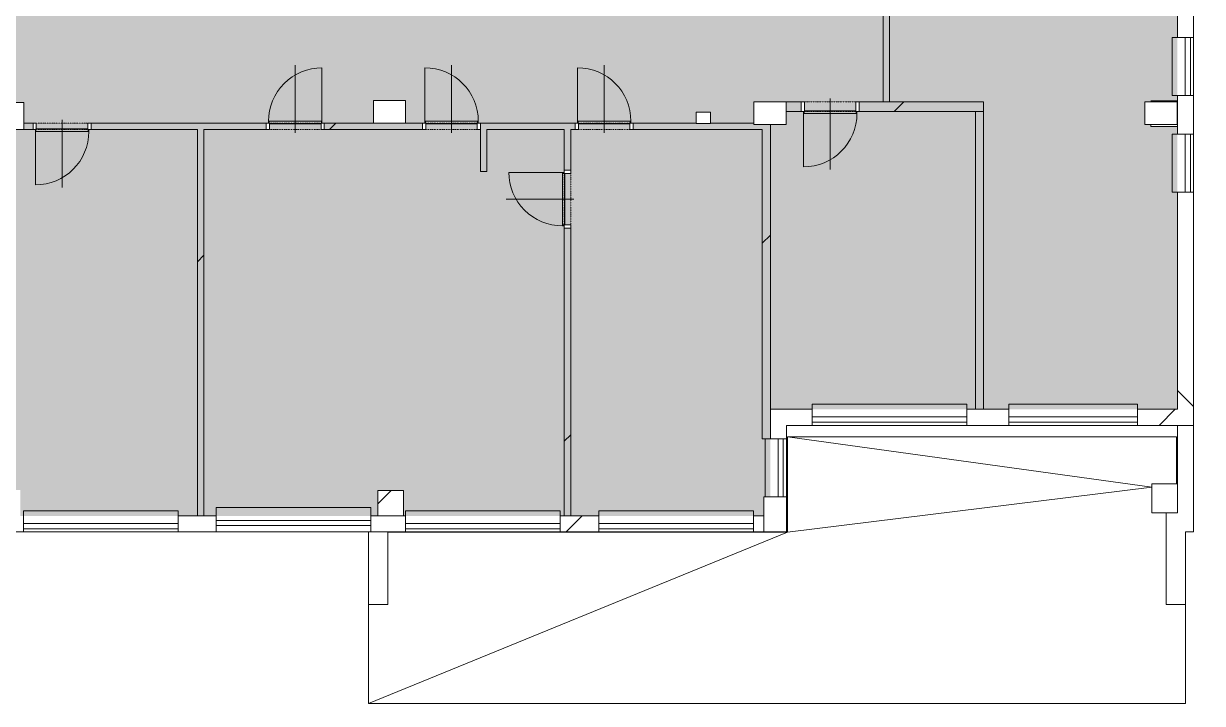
# Model space of a CAD drawing. Header units: millimetres. Extents: x -2854 to 232784, y -45352 to 20466.
# Drawn here: x 106516 to 124818, y -31726 to -21166 of the extents above; entities that cross this region are included whole.
import ezdxf

# ---------------------------------------------------------------- set-up
doc = ezdxf.new("R2010")
doc.units = ezdxf.units.MM
doc.linetypes.add('Čerchovaná se dvěma tečkami', pattern=[2.59, 1, -0.53, 0, -0.53, 0, -0.53])
for name, color, linetype, lineweight in [('A-DETL-GENF', 92, 'Continuous', 13), ('A-DETL-THIN', 151, 'Continuous', 13), ('A-DOOR', 31, 'Continuous', 13), ('A-DOOR-FRAM', 31, 'Continuous', 25), ('A-FLOR', 192, 'Continuous', 13), ('A-GENM', 13, 'Continuous', 13), ('A-GLAZ', 151, 'Continuous', 13), ('A-WALL', 113, 'Continuous', 13), ('S-COLS', 52, 'Continuous', 13)]:
    doc.layers.add(name, color=color, linetype=linetype, lineweight=lineweight)
doc.layers.add('A-WALL-PATT', color=111, linetype='Continuous')
pattern_1 = [(45, (83167, 0), (-4242.64, 4242.64), [])]
pattern_2 = [(45, (83167, 0), (-7184.2, 7184.2), []), (45, (86041, -3e-12), (-7184.2, 7184.2), []), (45, (91788, -7e-12), (-4310.5, 10058), [4064, -2032, 67.06, -1964.94])]

# ---------------------------------------------------------------- blocks, each defined once
blk = doc.blocks.new('DVERE_1k_oblozka - DD03_01_800x1970_koupelna-1549492-Mapka _ závislý 12')
at = {"layer": 'A-DOOR', "lineweight": 9}
for p, q in [((-450, 53), (-400, 53)), ((-450, -47), (-450, 53)), ((-400, 53), (-400, -47)), ((0, 103), (0, -947)), ((400, 53), (450, 53)), ((400, -47), (400, 53)), ((450, 53), (450, -47)), ((-400, -47), (-450, -47)), ((-415, -47), (-415, -907)), ((-415, -62), (-400, -62)), ((-415, -77), (-415, -62)), ((415, -77), (-415, -77)), ((-400, -37), (400, -37)), ((305, -77), (-305, -77)), ((450, -47), (400, -47)), ((400, -62), (415, -62)), ((415, -77), (415, -47)), ((415, -62), (415, -77))]:
    blk.add_line(p, q, dxfattribs=at)
at = {"layer": 'A-DOOR', "linetype": 'Čerchovaná se dvěma tečkami', "lineweight": 9}
for p, q in [((-400, 53), (400, 53)), ((-400, -47), (400, -47))]:
    blk.add_line(p, q, dxfattribs=at)
at = {"layer": 'A-DOOR', "lineweight": 9}
blk.add_arc((-415, -77), 830, 270, 0, dxfattribs=at)
at = {"layer": 'A-DOOR-FRAM', "lineweight": 9}
for p, q in [((-450, 53), (-400, 53)), ((-400, 53), (-400, -47)), ((400, -47), (400, 53)), ((450, 53), (400, 53)), ((-400, -47), (-450, -47)), ((400, -47), (450, -47))]:
    blk.add_line(p, q, dxfattribs=at)
blk = doc.blocks.new('DVERE_1k_oblozka - DD03_01_800x1970_koupelna-V101-Mapka _ závislý 12')
at = {"layer": 'A-DOOR', "lineweight": 9}
for p, q in [((-450, 53), (-400, 53)), ((-450, -47), (-450, 53)), ((-400, 53), (-400, -47)), ((0, 103), (0, -947)), ((400, 53), (450, 53)), ((400, -47), (400, 53)), ((450, 53), (450, -47)), ((-400, -47), (-450, -47)), ((-415, -47), (-415, -907)), ((-415, -62), (-400, -62)), ((-415, -77), (-415, -62)), ((415, -77), (-415, -77)), ((-400, -37), (400, -37)), ((-400, -62), (-400, -51)), ((305, -77), (-305, -77)), ((450, -47), (400, -47)), ((400, -51), (400, -62)), ((400, -62), (415, -62)), ((415, -77), (415, -47)), ((415, -62), (415, -77))]:
    blk.add_line(p, q, dxfattribs=at)
at = {"layer": 'A-DOOR', "linetype": 'Čerchovaná se dvěma tečkami', "lineweight": 9}
for p, q in [((-400, 53), (400, 53)), ((-400, -47), (400, -47))]:
    blk.add_line(p, q, dxfattribs=at)
at = {"layer": 'A-DOOR', "lineweight": 9}
blk.add_arc((-415, -77), 830, 270, 0, dxfattribs=at)
at = {"layer": 'A-DOOR-FRAM', "lineweight": 9}
for p, q in [((-450, 53), (-400, 53)), ((-400, 53), (-400, -47)), ((400, -47), (400, 53)), ((450, 53), (400, 53)), ((-400, -47), (-450, -47)), ((400, -47), (450, -47))]:
    blk.add_line(p, q, dxfattribs=at)
blk = doc.blocks.new('DVERE_1k_oblozka - DD03_01_800x1970_koupelna-1549494-Mapka _ závislý 12')
at = {"layer": 'A-DOOR', "lineweight": 9}
for p, q in [((-450, 78), (-400, 78)), ((-450, -72), (-450, 78)), ((-400, 78), (-400, -72)), ((0, 128), (0, -972)), ((400, 78), (450, 78)), ((400, -72), (400, 78)), ((450, 78), (450, -72)), ((-400, -72), (-450, -72)), ((-415, -72), (-415, -932)), ((-415, -87), (-400, -87)), ((-415, -102), (-415, -87)), ((415, -102), (-415, -102)), ((-400, -62), (400, -62)), ((305, -102), (-305, -102)), ((450, -72), (400, -72)), ((400, -87), (415, -87)), ((415, -102), (415, -72)), ((415, -87), (415, -102))]:
    blk.add_line(p, q, dxfattribs=at)
at = {"layer": 'A-DOOR', "linetype": 'Čerchovaná se dvěma tečkami', "lineweight": 9}
for p, q in [((-400, 78), (400, 78)), ((-400, -72), (400, -72))]:
    blk.add_line(p, q, dxfattribs=at)
at = {"layer": 'A-DOOR', "lineweight": 9}
blk.add_arc((-415, -102), 830, 270, 0, dxfattribs=at)
at = {"layer": 'A-DOOR-FRAM', "lineweight": 9}
for p, q in [((-450, 78), (-400, 78)), ((-400, 78), (-400, -72)), ((400, -72), (400, 78)), ((450, 78), (400, 78)), ((-400, -72), (-450, -72)), ((400, -72), (450, -72))]:
    blk.add_line(p, q, dxfattribs=at)
blk = doc.blocks.new('OKNO_2k_nadsvetlik - OKNO_2k_nadsvetlik 2400 x 1750-1972477-Mapka _ závislý 12')
at = {"layer": 'A-GLAZ', "color": 61, "lineweight": 9}
for p, q in [((-1200, 126), (1200, 126)), ((-1200, 25), (-1200, 126)), ((1200, 25), (-1200, 25)), ((-1200, 25), (1200, 25)), ((-1200, -55), (-1200, 25)), ((1200, 126), (1200, 25)), ((1200, 25), (1200, -55)), ((1200, -55), (-1200, -55))]:
    blk.add_line(p, q, dxfattribs=at)
blk = doc.blocks.new('parapet s nosem_vnitní - parapet s nosem_vnitní-V124-Mapka _ závislý 12')
at = {"layer": 'A-GENM', "color": 61, "lineweight": 9}
for p, q in [((-1200, -190), (-1200, 0)), ((1200, 0), (1200, -190)), ((-1200, -190), (-1200, -200)), ((-1200, -200), (1200, -200)), ((-1200, -200), (1200, -200)), ((1200, -200), (1200, -190))]:
    blk.add_line(p, q, dxfattribs=at)
blk = doc.blocks.new('OKNO_2k_nadsvetlik - OKNO_2k_nadsvetlik 2400 x 1750-1972492-Mapka _ závislý 12')
at = {"layer": 'A-GLAZ', "lineweight": 9}
for p, q in [((-1200, 126), (1200, 126)), ((-1200, 75), (-1200, 126)), ((1200, 75), (-1200, 75)), ((-1200, 75), (1200, 75)), ((-1200, -5), (-1200, 75)), ((1200, 126), (1200, 75)), ((1200, 75), (1200, -5)), ((1200, -5), (-1200, -5))]:
    blk.add_line(p, q, dxfattribs=at)
blk = doc.blocks.new('parapet s nosem_vnitní - parapet s nosem_vnitní-1280305-Mapka _ závislý 12')
at = {"layer": 'A-GENM', "lineweight": 9}
for p, q in [((-1200, -190), (-1200, 0)), ((1200, 0), (1200, -190)), ((-1200, -190), (-1200, -200)), ((-1200, -200), (1200, -200)), ((-1200, -200), (1200, -200)), ((1200, -200), (1200, -190))]:
    blk.add_line(p, q, dxfattribs=at)
blk = doc.blocks.new('OKNO_2k_nadsvetlik - OKNO_2k_nadsvetlik 2400 x 1850-1972490-Mapka _ závislý 12')
at = {"layer": 'A-GLAZ', "lineweight": 9}
for p, q in [((-1200, 5), (1200, 5)), ((-1200, -75), (-1200, 5)), ((1200, 5), (1200, -75)), ((-1200, -75), (1200, -75)), ((-1200, -126), (-1200, -75)), ((1200, -75), (-1200, -75)), ((1200, -126), (-1200, -126)), ((1200, -75), (1200, -126))]:
    blk.add_line(p, q, dxfattribs=at)
blk = doc.blocks.new('parapet s nosem_vnitní - parapet s nosem_vnitní-V143-Mapka _ závislý 12')
at = {"layer": 'A-GENM', "lineweight": 9}
for p, q in [((1200, 200), (-1200, 200)), ((-1200, 200), (-1200, 190)), ((1200, 200), (-1200, 200)), ((-1200, 0), (-1200, 190)), ((1200, 190), (1200, 200)), ((1200, 190), (1200, 0))]:
    blk.add_line(p, q, dxfattribs=at)
blk = doc.blocks.new('OKNO_2k_nadsvetlik - OKNO_2k_nadsvetlik 2400 x 1850-V142-Mapka _ závislý 12')
at = {"layer": 'A-GLAZ', "lineweight": 9}
for p, q in [((-1200, 126), (1200, 126)), ((-1200, 75), (-1200, 126)), ((1200, 75), (-1200, 75)), ((-1200, 75), (1200, 75)), ((-1200, -5), (-1200, 75)), ((1200, 126), (1200, 75)), ((1200, 75), (1200, -5)), ((1200, -5), (-1200, -5))]:
    blk.add_line(p, q, dxfattribs=at)
blk = doc.blocks.new('OKNO_2k_nadsvetlik - OKNO_2k_nadsvetlik 2000 x 1850-1972473-Mapka _ závislý 12')
at = {"layer": 'A-GLAZ', "lineweight": 9}
for p, q in [((-1000, 126), (1000, 126)), ((-1000, 75), (-1000, 126)), ((1000, 75), (-1000, 75)), ((-1000, 75), (1000, 75)), ((-1000, -5), (-1000, 75)), ((1000, 126), (1000, 75)), ((1000, 75), (1000, -5)), ((1000, -5), (-1000, -5))]:
    blk.add_line(p, q, dxfattribs=at)
blk = doc.blocks.new('parapet s nosem_vnitní - parapet s nosem_vnitní-568559-Mapka _ závislý 12')
at = {"layer": 'A-GENM', "lineweight": 9}
for p, q in [((-1000, -190), (-1000, 0)), ((1000, 0), (1000, -190)), ((-1000, -190), (-1000, -200)), ((-1000, -200), (1000, -200)), ((-1000, -200), (1000, -200)), ((1000, -200), (1000, -190))]:
    blk.add_line(p, q, dxfattribs=at)
blk = doc.blocks.new('OKNO_1k_nadsvetlik - OKNO_1k_nadsvetlik_900 x 1850-V144-Mapka _ závislý 12')
at = {"layer": 'A-GLAZ', "lineweight": 9}
for p, q in [((-450, 126), (450, 126)), ((-450, 75), (-450, 126)), ((450, 75), (-450, 75)), ((-450, 75), (450, 75)), ((-450, -5), (-450, 75)), ((450, 126), (450, 75)), ((450, 75), (450, -5)), ((450, -5), (-450, -5))]:
    blk.add_line(p, q, dxfattribs=at)
blk = doc.blocks.new('parapet s nosem_vnitní - parapet s nosem_vnitní-V107-Mapka _ závislý 12')
at = {"layer": 'A-GENM', "lineweight": 9}
for p, q in [((-450, -190), (-450, 0)), ((450, 0), (450, -190)), ((-450, -190), (-450, -200)), ((-450, -200), (450, -200)), ((-450, -200), (450, -200)), ((450, -200), (450, -190))]:
    blk.add_line(p, q, dxfattribs=at)
blk = doc.blocks.new('DVERE_1k_oblozka - DD03_01_800x1970_koupelna-1549498-Mapka _ závislý 12')
at = {"layer": 'A-DOOR', "lineweight": 9}
for p, q in [((0, -103), (0, 947)), ((-415, 47), (-415, 907)), ((-400, 47), (-450, 47)), ((-450, 47), (-450, -53)), ((415, 77), (-415, 77)), ((-415, 77), (-415, 62)), ((-415, 62), (-400, 62)), ((-400, -53), (-400, 47)), ((-400, 37), (400, 37)), ((305, 77), (-305, 77)), ((400, 62), (415, 62)), ((450, 47), (400, 47)), ((400, 47), (400, -53)), ((415, 62), (415, 77)), ((415, 77), (415, 47)), ((450, -53), (450, 47)), ((-450, -53), (-400, -53)), ((400, -53), (450, -53))]:
    blk.add_line(p, q, dxfattribs=at)
at = {"layer": 'A-DOOR', "linetype": 'Čerchovaná se dvěma tečkami', "lineweight": 9}
for p, q in [((-400, 47), (400, 47)), ((-400, -53), (400, -53))]:
    blk.add_line(p, q, dxfattribs=at)
at = {"layer": 'A-DOOR', "lineweight": 9}
blk.add_arc((-415, 77), 830, 360, 90, dxfattribs=at)
at = {"layer": 'A-DOOR-FRAM', "lineweight": 9}
for p, q in [((-400, 47), (-450, 47)), ((-400, -53), (-400, 47)), ((400, 47), (400, -53)), ((400, 47), (450, 47)), ((-450, -53), (-400, -53)), ((450, -53), (400, -53))]:
    blk.add_line(p, q, dxfattribs=at)
blk = doc.blocks.new('Betonový pravoúhlý sloup - 170 x 230mm-2256506-Mapka _ závislý 12')
at = {"layer": 'S-COLS', "lineweight": 9}
h = blk.add_hatch(dxfattribs=at)
h.set_pattern_fill('FP_159', color=256, style=0, pattern_type=2)
h.set_pattern_definition([(135, (-22632, -33903), (-7184.2, -7184.2), []), (135, (-22632, -31030), (-7184.2, -7184.2), []), (135, (-22632, -25282), (-10058, -4310.5), [4064, -2032, 67.1, -1964.9])])
h.paths.add_polyline_path([(-88, -112), (87, -112), (87, 112), (-88, 112)])
for p, q in [((87, 112), (-88, 112)), ((-88, 112), (-88, -112)), ((87, -112), (87, 112)), ((-88, -112), (87, -112))]:
    blk.add_line(p, q, dxfattribs=at)
blk = doc.blocks.new('Betonový pravoúhlý sloup - 350 x 500mm-2256481-Mapka _ závislý 12')
at = {"layer": 'S-COLS', "lineweight": 9}
h = blk.add_hatch(dxfattribs=at)
h.set_pattern_fill('FP_160', color=256, style=0, pattern_type=2)
h.set_pattern_definition([(315, (22538, 29029), (7184.2, 7184.2), []), (315, (22538, 26155), (7184.2, 7184.2), []), (315, (22538, 20408), (10058, 4310.5), [4064, -2032, 67.1, -1964.9])])
h.paths.add_polyline_path([(-175, -250), (175, -250), (175, 250), (-175, 250)])
for p, q in [((175, 250), (-175, 250)), ((-175, 250), (-175, -250)), ((175, -250), (175, 250)), ((-175, -250), (175, -250))]:
    blk.add_line(p, q, dxfattribs=at)
blk = doc.blocks.new('OKNO_1k_nadsvetlik - OKNO_1k_nadsvetlik_900 x 1850-1969497-Mapka _ závislý 12')
at = {"layer": 'A-GLAZ', "color": 61, "lineweight": 9}
for p, q in [((-450, 126), (450, 126)), ((-450, 75), (-450, 126)), ((450, 75), (-450, 75)), ((-450, 75), (450, 75)), ((-450, -5), (-450, 75)), ((450, 126), (450, 75)), ((450, 75), (450, -5)), ((450, -5), (-450, -5))]:
    blk.add_line(p, q, dxfattribs=at)
blk = doc.blocks.new('parapet s nosem_vnitní - parapet s nosem_vnitní-1280301-Mapka _ závislý 12')
at = {"layer": 'A-GENM', "color": 61, "lineweight": 9}
for p, q in [((-450, -190), (-450, 0)), ((450, 0), (450, -190)), ((-450, -190), (-450, -200)), ((-450, -200), (450, -200)), ((-450, -200), (450, -200)), ((450, -200), (450, -190))]:
    blk.add_line(p, q, dxfattribs=at)
blk = doc.blocks.new('Betonový pravoúhlý sloup - 350 x 500mm-V212-Mapka _ závislý 12')
at = {"layer": 'S-COLS', "lineweight": 9}
h = blk.add_hatch(dxfattribs=at)
h.set_pattern_fill('FP_179', color=256, style=0, pattern_type=2)
h.set_pattern_definition([(315, (22557, 41009), (7184.2, 7184.2), []), (315, (22557, 38135), (7184.2, 7184.2), []), (315, (22557, 32388), (10058, 4310.5), [4064, -2032, 67.06, -1964.94])])
h.paths.add_polyline_path([(-175, -250), (175, -250), (175, 250), (-175, 250)])
for p, q in [((175, 250), (-175, 250)), ((-175, 250), (-175, -250)), ((175, -250), (175, 250)), ((-175, -250), (175, -250))]:
    blk.add_line(p, q, dxfattribs=at)
blk = doc.blocks.new('Betonový pravoúhlý sloup - 350 x 500mm-V213-Mapka _ závislý 12')
at = {"layer": 'S-COLS', "lineweight": 9}
h = blk.add_hatch(dxfattribs=at)
h.set_pattern_fill('FP_180', color=256, style=0, pattern_type=2)
h.set_pattern_definition([(315, (22557, 34938), (7184.2, 7184.2), []), (315, (22557, 32065), (7184.2, 7184.2), []), (315, (22557, 26317), (10058, 4310.5), [4064, -2032, 67.1, -1964.9])])
h.paths.add_polyline_path([(-175, -250), (175, -250), (175, 250), (-175, 250)])
for p, q in [((175, 250), (-175, 250)), ((-175, 250), (-175, -250)), ((175, -250), (175, 250)), ((-175, -250), (175, -250))]:
    blk.add_line(p, q, dxfattribs=at)
blk = doc.blocks.new('Betonový pravoúhlý sloup - 400 x 420mm-2270511-Mapka _ závislý 12')
at = {"layer": 'S-COLS', "lineweight": 9}
h = blk.add_hatch(dxfattribs=at)
h.set_pattern_fill('FP_182', color=256, style=0, pattern_type=2)
h.set_pattern_definition([(45, (-23152, 22603), (-7184.2, 7184.2), []), (45, (-20279, 22603), (-7184.2, 7184.2), []), (45, (-14531, 22603), (-4310.5, 10058), [4064, -2032, 67, -1965])])
h.paths.add_polyline_path([(-200, -210), (200, -210), (200, 210), (-200, 210)])
for p, q in [((200, 210), (-200, 210)), ((-200, 210), (-200, -210)), ((200, -210), (200, 210)), ((-200, -210), (200, -210))]:
    blk.add_line(p, q, dxfattribs=at)

msp = doc.modelspace()

# ---------------------------------------------------------------- hatches: boundary and pattern name
at = {"layer": 'A-DETL-GENF', "lineweight": 9}
h = msp.add_hatch(color=1, dxfattribs=at)
h.paths.add_polyline_path([(81881.8, -28962.3), (81881.8, -27933.8), (81711.8, -27933.8), (81711.8, -28962.3)])
h.paths.add_polyline_path([(94236.8, -28962.3), (94236.8, -27933.8), (87976.8, -27933.8), (87976.8, -27115.5), (88116.8, -27115.5), (88116.8, -26157.5), (81961.8, -26157.5), (81961.8, -27300), (82416.8, -27300), (82416.8, -27933.8), (82131.8, -27933.8), (82131.8, -28962.3), (90258.7, -28962.3)])
h.paths.add_polyline_path([(94536.8, -28962.3), (99926.6, -28962.3), (99926.6, -27933.8), (94536.8, -27933.8), (94536.8, -28328.2)])
h.paths.add_polyline_path([(128209.3, -17205.8), (128209.3, -17200.8), (127909.3, -17205.8)])
h.paths.add_polyline_path([(125201.3, -17205.8), (124391.7, -17205.8), (124391.7, -17625.8), (123991.7, -17625.8), (123991.7, -17205.8), (122246.7, -17205.8), (122246.7, -16585.8), (122646.7, -16585.8), (122646.7, -16955.8), (125279.3, -16955.8), (125279.3, -16555.8), (125679.3, -16555.8), (125667.6, -16973.9), (125521.3, -17200.8), (125201.3, -17200.8)])
h.paths.add_polyline_path([(125521.3, -17205.8), (125521.3, -17520.8), (125201.3, -17520.8), (125201.3, -17205.8), (125279.3, -17205.8)])
h.paths.add_polyline_path([(106464.7, -28812.5), (112016, -28812.5), (112016, -28417.5), (112416, -28417.5), (112416, -28812.5), (118010.5, -28812.5), (118010.5, -28514.7), (118110.5, -28514.7), (118110.5, -27156.7), (124430.8, -27156.7), (124430.8, -22765.8), (124015.8, -22765.8), (124015.8, -22732.3), (123926.2, -22732.3), (123926.2, -22382.3), (124430.8, -22365.8), (124430.8, -19232.3), (124680.8, -19244.8), (124680.8, -19829.6), (126770.8, -19829.6), (126770.8, -19579.6), (126820.8, -19579.6), (126820.8, -19829.6), (127620.8, -19829.6), (127620.8, -19579.6), (127670.8, -19579.6), (127670.8, -19829.6), (131904.3, -19829.6), (131904.3, -17205.8), (130956.8, -17205.8), (130956.8, -17500.8), (130656.8, -17500.8), (130656.8, -17205.8), (128209.3, -17205.8), (128209.3, -17500.8), (127909.3, -17500.8), (127909.3, -17205.8), (125524.5, -17200.8), (125679.3, -16955.8), (131254.3, -16955.8), (131254.3, -16583.6), (131654.3, -16583.6), (131654.3, -10920.5), (131254.3, -10920.5), (131254.3, -10523.2), (125667.3, -10563.9), (125667.3, -10951), (125250, -10951.7), (125247.3, -10563.9), (125096.5, -10561), (125095.3, -10384.9), (123995.3, -10392.4), (123995.3, -10572.4), (121926.5, -10577.1), (121925.4, -10406.4), (121875.3, -10392.4), (121874.9, -10372.1), (120225.1, -10372.1), (120225, -10417.9), (120175.4, -10418.2), (120176.7, -10598.2), (116654.3, -10622.1), (116654.3, -11022.1), (116254.3, -11022.1), (116254.3, -16631.1), (116674.3, -16631.1), (116674.3, -17172.1), (116254.3, -17172.1), (116254.3, -17584.7), (112446.2, -17584.7), (112446.2, -17934.7), (111946.2, -17934.7), (111946.2, -17584.7), (106777.5, -17584.7), (106777.5, -18004.7), (106377.5, -18004.7), (106377.5, -16843.3), (105977.5, -16829.6), (105977.5, -16443.3), (106377.5, -16443.3), (106377.5, -12505.8), (106691, -12490.1), (106727.5, -12480.8), (106727.5, -17334.7), (106792.5, -17334.7), (106792.5, -4240.9), (106727.5, -4240.9), (106727.5, -11625.8), (106627.5, -11605.8), (106377.5, -11605.8), (106377.5, -10845.8), (106042.5, -10845.8), (106042.5, -10445.8), (106377.5, -10445.8), (106377.5, -4686.1), (106042.5, -4686.1), (106042.5, -4286.1), (106377.5, -4286.1), (106377.5, -4240.9), (99970, -4240.9), (99970, -4286.1), (100295, -4286.1), (100295, -4686.1), (99970, -4686.1), (99970, -10445.8), (100295, -10445.8), (100295, -10845.8), (99970, -10845.8), (99970, -16143.3), (100394.7, -16143.3), (100394.7, -16843.3), (99994.7, -16843.3), (99994.7, -16443.3), (94399.3, -16443.3), (94399.3, -16843.3), (93999.3, -16843.3), (93999.3, -16443.3), (88424.3, -16443.3), (88424.3, -16143.3), (89260, -16140.2), (89260, -15478.3), (89600, -15478.3), (89600, -9908.2), (89190, -9908.2), (89190, -9358.2), (89600, -9358.2), (89600, -6966.2), (89170, -6966.2), (89170, -6451.2), (89600, -6451.2), (89600, -886.8), (89067.2, -886.8), (89067.2, -431.8), (83615, -431.8), (83615, -871.8), (83180, -890.9), (83180, -6443.2), (83600, -6443.2), (83600, -6963.2), (83180, -6963.2), (83180, -9340.2), (83615, -9340.2), (83615, -9908.2), (83180, -9908.2), (83180, -14351.8), (82825, -14357.8), (82825, -15446.9), (82849, -15451.8), (82850, -15451.8), (83635, -15451.8), (83635, -16130), (85928.1, -16130), (85928.1, -15402.4), (86383.1, -15402.4), (86383.1, -16140), (86473.1, -16143.3), (86473.1, -16430), (82376.8, -16430), (82376.8, -16830), (81961.8, -16830), (81961.8, -21265), (82376.8, -21265), (82376.8, -21665), (81961.8, -21665), (81981.4, -25857.5), (88416.8, -25857.5), (88416.8, -27683.8), (94016.8, -27683.8), (94016.8, -27206.6), (94416.8, -27206.6), (94416.8, -27683.8), (100013.7, -27683.8), (100013.7, -27206.6), (100413.7, -27206.6), (100413.7, -24339.4), (100663.7, -24339.4), (100663.7, -25069.4), (101203.7, -25069.4), (101203.7, -25319.4), (102103.7, -25319.4), (102103.7, -25069.4), (104293.7, -25069.4), (104293.7, -25319.4), (105178.7, -25319.4), (105193.7, -25069.4), (105769.7, -25069.4), (105769.7, -22482.5), (106119.7, -22482.5), (106119.7, -22392.5), (106519.7, -22392.5), (106519.7, -22812.5), (106119.7, -22812.5), (106119.7, -28412.5), (106464.7, -28412.5)])
h.paths.add_polyline_path([(115010.5, -24342.5), (114910.5, -24342.5), (114910.5, -24292.5), (115010.5, -24292.5)])
h.paths.add_polyline_path([(94316.8, -24274.3), (94316.8, -24224.3), (94416.8, -24224.3), (94416.8, -24274.3)])
h.paths.add_polyline_path([(115010.5, -23492.5), (114910.5, -23492.5), (114910.5, -23442.5), (115010.5, -23442.5)])
h.paths.add_polyline_path([(94316.8, -23424.3), (94316.8, -23374.3), (94416.8, -23374.3), (94416.8, -23424.3)])
h.paths.add_polyline_path([(106663.7, -22812.5), (106663.7, -22712.5), (106713.7, -22712.5), (106691, -22812.5)])
h.paths.add_polyline_path([(112710.5, -22812.5), (112710.5, -22712.5), (112760.5, -22712.5), (112760.5, -22812.5)])
h.paths.add_polyline_path([(107513.7, -22812.5), (107513.7, -22712.5), (107563.7, -22712.5), (107563.7, -22812.5)])
h.paths.add_polyline_path([(115980.5, -22812.5), (115930.5, -22812.5), (115930.5, -22712.5), (115980.5, -22712.5)])
h.paths.add_polyline_path([(115130.5, -22812.5), (115080.5, -22812.5), (115080.5, -22712.5), (115130.5, -22712.5)])
h.paths.add_polyline_path([(113610.5, -22812.5), (113560.5, -22812.5), (113560.5, -22712.5), (113610.5, -22712.5)])
h.paths.add_polyline_path([(111133.7, -22812.5), (111133.7, -22712.5), (111183.7, -22712.5), (111183.7, -22812.5)])
h.paths.add_polyline_path([(110333.7, -22812.5), (110283.7, -22812.5), (110283.7, -22712.5), (110333.7, -22712.5)])
h.paths.add_polyline_path([(100378.9, -22802.5), (100076.6, -22802.5), (100076.6, -22382.5), (100476.6, -22382.5), (100476.6, -22802.5), (100413.7, -22802.5)])
h.paths.add_polyline_path([(118355.5, -22732.3), (117855.5, -22732.3), (117855.5, -22382.3), (118355.5, -22382.3), (118355.5, -22532.3)])
h.paths.add_polyline_path([(116958, -22719.8), (116958, -22544.8), (117183, -22544.8), (117183, -22719.8)])
h.paths.add_polyline_path([(111946.2, -22712.5), (111946.2, -22362.5), (112446.2, -22362.5), (112446.2, -22712.5)])
h.paths.add_polyline_path([(119439.8, -22532.3), (119439.8, -22382.3), (119489.8, -22382.3), (119489.8, -22532.3)])
h.paths.add_polyline_path([(118639.8, -22532.3), (118589.8, -22532.3), (118589.8, -22382.3), (118639.8, -22382.3)])
h.paths.add_polyline_path([(85166.2, -22425), (85066.2, -22425), (85066.2, -22375), (85166.2, -22375)])
h.paths.add_polyline_path([(88316.8, -21665), (87976.8, -21665), (87976.8, -21265), (88416.8, -21265), (88416.8, -21665)])
h.paths.add_polyline_path([(90688, -21599.6), (90638, -21599.6), (90638, -21499.6), (90688, -21515.6), (90688, -21562)])
h.paths.add_polyline_path([(92868, -21599.6), (92868, -21499.6), (92918, -21515.6), (92918, -21599.6)])
h.paths.add_polyline_path([(89788, -21599.6), (89788, -21499.6), (89838, -21515.6), (89838, -21599.6)])
h.paths.add_polyline_path([(93718, -21599.6), (93718, -21499.6), (93768, -21515.6), (93768, -21599.6)])
h.paths.add_polyline_path([(85166.2, -21575), (85066.2, -21575), (85066.2, -21525), (85166.2, -21525)])
h.paths.add_polyline_path([(94316.8, -21562), (94035, -21562), (94035, -21212), (94535, -21212), (94530.7, -21562), (94416.8, -21562)])
h.paths.add_polyline_path([(86816.8, -21415), (86766.8, -21415), (86766.8, -21265), (86816.8, -21265)])
h.paths.add_polyline_path([(87616.8, -21415), (87616.8, -21265), (87666.8, -21265), (87666.8, -21415)])
h.paths.add_polyline_path([(106089.7, -21322.5), (106039.7, -21322.5), (106039.7, -21222.5), (106089.7, -21222.5)])
h.paths.add_polyline_path([(105439.7, -21322.5), (105389.7, -21322.5), (105389.7, -21222.5), (105439.7, -21222.5)])
h.paths.add_polyline_path([(86323.1, -20900), (86323.1, -20850), (86473.1, -20850), (86473.1, -20900)])
h.paths.add_polyline_path([(115171.8, -20879.4), (115121.8, -20879.2), (115122.4, -20729.2), (115172.4, -20729.2)])
h.paths.add_polyline_path([(114221.8, -20875.6), (114171.8, -20863.9), (114172.4, -20725.4), (114222.4, -20725.4), (114221.8, -20863.9)])
h.paths.add_polyline_path([(111280.9, -20863.9), (111230.9, -20863.7), (111231.5, -20713.7), (111281.5, -20713.9), (111280.9, -20863.7)])
h.paths.add_polyline_path([(110330.9, -20860.1), (110280.9, -20859.9), (110281.5, -20709.9), (110331.5, -20710.1), (110330.9, -20859.9)])
h.paths.add_polyline_path([(109113.4, -20705.3), (108813.4, -20704.1), (108813.4, -19936.3), (109113.4, -19936.3), (109113.4, -20036.3)])
h.paths.add_polyline_path([(107950.6, -20237.4), (107900.7, -20235.7), (107904.2, -20135.8), (107954.1, -20137.5), (107950.7, -20235.7)])
h.paths.add_polyline_path([(107101.2, -20207.8), (107051.2, -20206), (107054.7, -20106.1), (107104.7, -20107.8), (107101.2, -20206)])
h.paths.add_polyline_path([(86473.1, -20050), (86323.1, -20050), (86323.1, -20000), (86473.1, -20000)])
h.paths.add_polyline_path([(90937.2, -19675.3), (90936.6, -19525.3), (90986.6, -19525.3), (90987.2, -19675.1)])
h.paths.add_polyline_path([(91787.2, -19672.1), (91786.6, -19522.1), (91836.6, -19525.1), (91837.2, -19671.9)])
h.paths.add_polyline_path([(95153, -19659.3), (95153, -19509.3), (95202.4, -19509.2), (95202.4, -19659.2)])
h.paths.add_polyline_path([(96003, -19656.1), (96003, -19506.1), (96052.4, -19505.9), (96052.4, -19655.9)])
h.paths.add_polyline_path([(97002.5, -19543.3), (96702.5, -19543.3), (96702.5, -19143.3), (97002.5, -19143.3), (97002.5, -19503.5)])
h.paths.add_polyline_path([(103998.7, -19336.3), (103898.7, -19336.3), (103898.7, -19286.3), (103998.7, -19286.3)])
h.paths.add_polyline_path([(123270.8, -19232.3), (123220.8, -19232.3), (123220.8, -19132.3), (123270.8, -19132.3)])
h.paths.add_polyline_path([(124120.8, -19232.3), (124070.8, -19232.3), (124070.8, -19132.3), (124120.8, -19132.3)])
h.paths.add_polyline_path([(100224.4, -19013.3), (100174.4, -19013.3), (100174.4, -18913.3), (100224.4, -18913.3)])
h.paths.add_polyline_path([(98502.5, -19013.3), (98452.5, -19013.3), (98474.8, -18913.3), (98502.5, -18913.3)])
h.paths.add_polyline_path([(99252.5, -19013.3), (99202.5, -19013.3), (99202.5, -18913.3), (99252.5, -18913.3)])
h.paths.add_polyline_path([(101024.4, -19013.3), (101024.4, -18913.3), (101074.4, -18913.3), (101074.4, -19013.3)])
h.paths.add_polyline_path([(106243.4, -18846.3), (106193.4, -18846.3), (106193.4, -18746.3), (106243.4, -18746.3)])
h.paths.add_polyline_path([(105543.4, -18846.3), (105543.4, -18746.3), (105593.4, -18746.3), (105593.4, -18846.3)])
h.paths.add_polyline_path([(103898.7, -18686.3), (103898.7, -18636.3), (103998.7, -18636.3), (103998.7, -18686.3)])
h.paths.add_polyline_path([(104636.9, -18186.3), (104367.5, -18186.3), (104367.5, -16779.6), (104667.5, -16779.6), (104667.5, -18186.3)])
h.paths.add_polyline_path([(118220.9, -17972.1), (117972.4, -17972.1), (117972.4, -17272.1), (118382.4, -17272.1), (118382.4, -17972.1)])
h.paths.add_polyline_path([(117932.4, -17272.1), (117882.4, -17272.1), (117882.4, -17172.1), (117932.4, -17172.1)])
h.paths.add_polyline_path([(117082.4, -17272.1), (117032.4, -17272.1), (117032.4, -17172.1), (117082.4, -17172.1)])
h.paths.add_polyline_path([(130956.8, -17205.8), (130956.8, -17200.8), (130656.8, -17205.8)])
h.paths.add_polyline_path([(87989.3, -16843.3), (87989.3, -16143.3), (88339.3, -16143.3), (88324.3, -16843.3), (88204.6, -16843.3)])
h.paths.add_polyline_path([(99620, -16143.3), (99620, -16140), (98474.8, -16143.3)])
h.paths.add_polyline_path([(102796.6, -15761.9), (102696.6, -15761.9), (102696.6, -15711.9), (102796.6, -15711.9)])
h.paths.add_polyline_path([(105124.1, -15761.9), (105024.1, -15761.9), (105024.1, -15711.9), (105124.1, -15711.9)])
h.paths.add_polyline_path([(86483, -15384.9), (86383, -15384.9), (86383.1, -15334.9), (86483, -15334.9)])
h.paths.add_polyline_path([(102696.6, -15111.9), (102696.6, -15061.9), (102796.6, -15061.9), (102796.6, -15111.9)])
h.paths.add_polyline_path([(105024.1, -15111.9), (105024.1, -15061.9), (105124.1, -15061.9), (105124.1, -15111.9)])
h.paths.add_polyline_path([(102696.6, -14851.9), (102696.6, -14801.9), (102796.6, -14801.9), (102796.6, -14851.9)])
h.paths.add_polyline_path([(105124.1, -14750.1), (105024.1, -14750.1), (105024.1, -14700.1), (105124.1, -14703)])
h.paths.add_polyline_path([(86483, -14534.9), (86383, -14534.9), (86383, -14484.9), (86483, -14484.9)])
h.paths.add_polyline_path([(102796.6, -14201.9), (102696.6, -14201.9), (102696.6, -14151.9), (102796.6, -14151.9)])
h.paths.add_polyline_path([(105124.1, -14100.1), (105024.1, -14100.1), (105024.1, -14050.1), (105124.1, -14050.1)])
h.paths.add_polyline_path([(122246.7, -13752.1), (122096.7, -13752.1), (122096.7, -13702.1), (122246.7, -13702.1)])
h.paths.add_polyline_path([(122246.7, -12902.1), (122096.7, -12902.1), (122096.7, -12852.1), (122246.7, -12852.1)])
h.paths.add_polyline_path([(122366.8, -12689.7), (122366.8, -12589.7), (122416.3, -12589.4), (122416.3, -12689.4)])
h.paths.add_polyline_path([(123016.7, -12686.6), (123016.3, -12586.6), (123066.3, -12586.6), (123066.7, -12686.3)])
h.paths.add_polyline_path([(125581.1, -12047.2), (125580.6, -11997.2), (125680.6, -11997.2), (125667.3, -12046.4)])
h.paths.add_polyline_path([(104044.3, -11479.2), (103994.3, -11479.2), (103994.3, -11379.2), (104044.3, -11379.2)])
h.paths.add_polyline_path([(103194.3, -11479.2), (103144.3, -11479.2), (103144.3, -11379.2), (103194.3, -11379.2)])
h.paths.add_polyline_path([(125573.2, -11197.2), (125580.6, -11147.2), (125672.8, -11147.2), (125667.3, -11196.4), (125580.6, -11197.2)])
h.paths.add_polyline_path([(87780, -11177.1), (87780, -11127.1), (87879.8, -11126.7), (87877, -11176.7)])
h.paths.add_polyline_path([(122246.7, -10977.1), (122246.7, -10577.1), (122646.7, -10584.2), (122646.7, -10977.1)])
h.paths.add_polyline_path([(87777.2, -10327.1), (87777.2, -10277.1), (87877, -10276.7), (87877, -10326.7)])
h.paths.add_polyline_path([(87763, -6045), (87763, -5995), (87862.9, -5994.7), (87862.9, -6044.7)])
h.paths.add_polyline_path([(87760.2, -5195), (87760.2, -5145), (87860, -5144.7), (87860, -5194.7)])
h.paths.add_polyline_path([(88110, -3625), (88060, -3625), (88060, -3525), (88110, -3525)])
h.paths.add_polyline_path([(88960, -3625), (88910, -3625), (88910, -3525), (88960, -3525)])
at = {"layer": 'A-WALL-PATT', "lineweight": 9}
h = msp.add_hatch(dxfattribs=at)
h.set_pattern_fill('FP_116', color=256, angle=45, style=0, pattern_type=2)
h.set_pattern_definition([(315, (124431, -26874), (5747, 5747), []), (270, (127123, -36031.6), (5747.4, -5747.4), [1016, -10478.7]), (315, (127123, -37047.6), (5747.4, 5747.4), [1016, -7112]), (1e-13, (127841.4, -37766), (5747.4, 5747.4), [1016, -10478.7]), (45, (128857, -37766), (-5747.4, 5747.4), [1016, -7112]), (270, (129576, -36031.6), (5747.4, -5747.4), [1016, -10478.7]), (315, (128857, -35313), (5747.4, 5747.4), [1016, -7112]), (1e-13, (127841.4, -35313), (5747.4, 5747.4), [1016, -10478.7]), (45, (127123, -36031.6), (-5747.4, 5747.4), [1016, -7112]), (315, (130505, -38695), (5747.4, 5747.4), [2032, -6096])])
h.paths.add_polyline_path([(124555.8, -29062.5), (124680.8, -29062.5), (124680.8, -23782.3), (124430.8, -23782.3), (124430.8, -28767.7), (124555.8, -28767.7)])
h.paths.add_polyline_path([(124435.4, -22882.3), (124680.8, -22882.3), (124680.8, -22282.3), (124430.8, -22282.3), (124430.8, -22882.3)])
h.paths.add_polyline_path([(124630.8, -21382.3), (124680.8, -21382.3), (124680.8, -19232.3), (124430.8, -19244.8), (124430.8, -21382.3), (124550.8, -21382.3)])
h = msp.add_hatch(dxfattribs=at)
h.set_pattern_fill('FP_89', color=256, style=0, pattern_type=2)
h.set_pattern_definition(pattern_1)
h.paths.add_polyline_path([(121420.5, -22532.3), (121420.5, -22382.3), (119489.8, -22382.3), (119489.8, -22532.3), (121295.5, -22532.3)])
h.paths.add_polyline_path([(118355.5, -22532.3), (118589.8, -22532.3), (118589.8, -22382.3), (118355.5, -22382.3), (118355.5, -22455.6)])
h = msp.add_hatch(dxfattribs=at)
h.set_pattern_fill('FP_95', color=256, angle=45, style=0, pattern_type=2)
h.set_pattern_definition([(45, (83167, 0), (-7184.2, 7184.2), []), (45, (86041, -3e-12), (-7184.2, 7184.2), []), (45, (91788, -8e-12), (-4310.5, 10058), [4064, -2032, 67.06, -1964.94])])
h.paths.add_polyline_path([(124426.2, -22765.8), (124430.8, -22765.8), (124426.2, -22365.8), (124426.2, -22382.3), (124426.2, -22732.3), (124015.8, -22732.3), (124015.8, -22765.8)])
h = msp.add_hatch(dxfattribs=at)
h.set_pattern_fill('FP_89', color=256, style=0, pattern_type=2)
h.set_pattern_definition(pattern_1)
h.paths.add_polyline_path([(115080.5, -22812.5), (115080.5, -22712.5), (113610.5, -22712.5), (113610.5, -22812.5), (115010.5, -22812.5)])
h.paths.add_polyline_path([(112710.5, -22812.5), (112710.5, -22712.5), (111183.7, -22712.5), (111183.7, -22812.5), (112446.2, -22812.5)])
h.paths.add_polyline_path([(116958, -22812.5), (117985.5, -22812.5), (117985.5, -22732.3), (115980.5, -22712.5), (115980.5, -22812.5)])
h.paths.add_polyline_path([(109213.7, -22812.5), (110283.7, -22812.5), (110283.7, -22712.5), (107563.7, -22712.5), (107563.7, -22812.5)])
h.paths.add_polyline_path([(106663.7, -22812.5), (106663.7, -22712.5), (106519.7, -22712.5), (106519.7, -22812.5)])
h = msp.add_hatch(dxfattribs=at)
h.set_pattern_fill('FP_89', color=256, style=0, pattern_type=2)
h.set_pattern_definition(pattern_1)
h.paths.add_polyline_path([(109313.7, -28812.5), (109313.7, -22812.5), (109213.7, -22812.5), (109213.7, -28812.5)])
h = msp.add_hatch(dxfattribs=at)
h.set_pattern_fill('FP_89', color=256, style=0, pattern_type=2)
h.set_pattern_definition(pattern_1)
h.paths.add_polyline_path([(115010.5, -28812.5), (115010.5, -24342.5), (114910.5, -24342.5), (114910.5, -28812.5)])
h.paths.add_polyline_path([(115010.5, -23442.5), (115010.5, -22812.5), (114910.5, -22812.5), (114910.5, -23442.5)])
h = msp.add_hatch(dxfattribs=at)
h.set_pattern_fill('FP_89', color=256, style=0, pattern_type=2)
h.set_pattern_definition(pattern_1)
h.paths.add_polyline_path([(118035.5, -27614.7), (118110.5, -27614.7), (118110.5, -22732.3), (117985.5, -22732.3), (117985.5, -27614.7)])
h = msp.add_hatch(dxfattribs=at)
h.set_pattern_fill('FP_135', color=256, angle=45, style=0, pattern_type=2)
h.set_pattern_definition([(45, (124144, -27407), (-5747, 5747), []), (360, (133302, -24714.6), (5747.4, 5747.4), [1016, -10478.7]), (45, (134318, -24714.6), (-5747.4, 5747.4), [1016, -7112]), (90, (135036.7, -23996), (-5747.4, 5747.4), [1016, -10478.7]), (135, (135037, -22980), (-5747.4, -5747.4), [1016, -7112]), (360, (133302, -22262), (5747.4, 5747.4), [1016, -10478.7]), (45, (132584, -22980), (-5747.4, 5747.4), [1016, -7112]), (90, (132584, -23996), (-5747.4, 5747.4), [1016, -10478.7]), (135, (133302, -24714.6), (-5747.4, -5747.4), [1016, -7112]), (45, (135965.5, -21333), (-5747.4, 5747.4), [2032, -6096])])
h.paths.add_polyline_path([(118760.5, -27406.7), (118760.5, -27156.7), (118110.5, -27156.7), (118110.5, -27406.7), (118360.5, -27406.7)])
h.paths.add_polyline_path([(124430.8, -27406.7), (124430.8, -27156.7), (123810.5, -27156.7), (123810.5, -27406.7)])
h.paths.add_polyline_path([(121160.5, -27406.7), (121810.5, -27406.7), (121810.5, -27156.7), (121160.5, -27178), (121160.5, -27356.7)])
h = msp.add_hatch(dxfattribs=at)
h.set_pattern_fill('FP_136', color=256, angle=45, style=0, pattern_type=2)
h.set_pattern_definition([(315, (118110.5, -30834.4), (5747, 5747), []), (270, (120802.6, -39992.3), (5747.4, -5747.4), [1016, -10478.7]), (315, (120803, -41008), (5747.4, 5747.4), [1016, -7112]), (0, (121521, -41727), (5747.4, 5747.4), [1016, -10478.7]), (45, (122537, -41727), (-5747.4, 5747.4), [1016, -7112]), (270, (123255.5, -39992.3), (5747.4, -5747.4), [1016, -10478.7]), (315, (122537, -39274), (5747.4, 5747.4), [1016, -7112]), (0, (121521, -39274), (5747.4, 5747.4), [1016, -10478.7]), (45, (120803, -39992), (-5747.4, 5747.4), [1016, -7112]), (315, (124184, -42656), (5747.4, 5747.4), [2032, -6096])])
h.paths.add_polyline_path([(118310.5, -27614.7), (118360.5, -27614.7), (118360.5, -27406.7), (118110.5, -27406.7), (118110.5, -27614.7), (118230.5, -27614.7)])
h = msp.add_hatch(dxfattribs=at)
h.set_pattern_fill('FP_128', color=256, angle=45, style=0, pattern_type=2)
h.set_pattern_definition(pattern_2)
h.paths.add_polyline_path([(124255.8, -28767.7), (124430.8, -28767.7), (124430.8, -28317.7), (124030.8, -28317.7), (124030.8, -28767.7)])
h = msp.add_hatch(dxfattribs=at)
h.set_pattern_fill('FP_128', color=256, angle=45, style=0, pattern_type=2)
h.set_pattern_definition(pattern_2)
h.paths.add_polyline_path([(112016, -28812.5), (112416, -28812.5), (112416, -28417.5), (112016, -28417.5)])
h = msp.add_hatch(dxfattribs=at)
h.set_pattern_fill('FP_94', color=256, angle=45, style=0, pattern_type=2)
h.set_pattern_definition(pattern_2)
h.paths.add_polyline_path([(118010.5, -29062.5), (118360.5, -29062.5), (118360.5, -28514.7), (118010.5, -28514.7), (118010.5, -28812.5)])
h = msp.add_hatch(dxfattribs=at)
h.set_pattern_fill('FP_127', color=256, angle=45, style=0, pattern_type=2)
h.set_pattern_definition([(45, (114939, -29062.5), (-5747, 5747), []), (360, (124097, -26370.4), (5747.4, 5747.4), [1016, -10478.7]), (45, (125113, -26370), (-5747.4, 5747.4), [1016, -7112]), (90, (125831, -25652), (-5747.4, 5747.4), [1016, -10478.7]), (135, (125831, -24636), (-5747.4, -5747.4), [1016, -7112]), (360, (124097, -23917.5), (5747.4, 5747.4), [1016, -10478.7]), (45, (123378, -24636), (-5747.4, 5747.4), [1016, -7112]), (90, (123378.3, -25652), (-5747.4, 5747.4), [1016, -10478.7]), (135, (124097, -26370), (-5747.4, -5747.4), [1016, -7112]), (45, (126760, -22989), (-5747.4, 5747.4), [2032, -6096])])
h.paths.add_polyline_path([(106464.7, -29062.5), (106516, -29062.5), (106516, -28812.5), (106119.7, -28812.5), (106119.7, -29062.5)])
h.paths.add_polyline_path([(118010.5, -29062.5), (118010.5, -28812.5), (117846, -28812.5), (117846, -29062.5)])
h.paths.add_polyline_path([(112016, -29062.5), (112446, -29062.5), (112446, -28812.5), (111906, -28812.5), (111906, -29062.5)])
h.paths.add_polyline_path([(114846, -29062.5), (115446, -29062.5), (115446, -28812.5), (114846, -28827), (114846, -29012.5)])
h.paths.add_polyline_path([(108916, -29062.5), (109506, -29062.5), (109506, -28812.5), (108916, -28812.5), (108916, -29012.5)])
h = msp.add_hatch(dxfattribs=at)
h.set_pattern_fill('FP_154', color=256, angle=45, style=0, pattern_type=2)
h.set_pattern_definition([(135, (124556, -26604), (-5747, -5747), []), (90, (121863.7, -17446), (-5747.4, 5747.4), [1016, -10478.7]), (135, (121864, -16430), (-5747.4, -5747.4), [1016, -7112]), (180, (121145, -15711.6), (-5747.4, -5747.4), [1016, -10478.7]), (225, (120129, -15711.6), (5747.4, -5747.4), [1016, -7112]), (90, (119411, -17446), (-5747.4, 5747.4), [1016, -10478.7]), (135, (120129, -18164), (-5747.4, -5747.4), [1016, -7112]), (180, (121145, -18164.4), (-5747.4, -5747.4), [1016, -10478.7]), (225, (121864, -17446), (5747.4, -5747.4), [1016, -7112]), (135, (118482, -14783), (-5747.4, -5747.4), [2032, -6096])])
h.paths.add_polyline_path([(124255.8, -30187.5), (124555.8, -30187.5), (124555.8, -28767.7), (124255.8, -28767.7), (124255.8, -29062.5)])
h = msp.add_hatch(dxfattribs=at)
h.set_pattern_fill('FP_139', color=256, angle=45, style=0, pattern_type=2)
h.set_pattern_definition([(135, (112171, -26751), (-5747, -5747), []), (90, (109478.7, -17593.4), (-5747.4, 5747.4), [1016, -10478.7]), (135, (109479, -16577), (-5747.4, -5747.4), [1016, -7112]), (180, (108760, -15859), (-5747.4, -5747.4), [1016, -10478.7]), (225, (107744, -15859), (5747.4, -5747.4), [1016, -7112]), (90, (107026, -17593.4), (-5747.4, 5747.4), [1016, -10478.7]), (135, (107744, -18312), (-5747.4, -5747.4), [1016, -7112]), (180, (108760, -18312), (-5747.4, -5747.4), [1016, -10478.7]), (225, (109479, -17593), (5747.4, -5747.4), [1016, -7112]), (135, (106097, -14930), (-5747.4, -5747.4), [2032, -6096])])
h.paths.add_polyline_path([(111870.8, -30187.5), (112170.8, -30187.5), (112170.8, -29062.5), (111870.8, -29063.5), (111870.8, -29463.6)])

# ---------------------------------------------------------------- linework, layer by layer
at = {"layer": 'A-DETL-THIN', "lineweight": 9}
for p, q in [((124680.8, -27406.7), (124680.8, -19829.6)), ((118360.5, -29062.5), (118360.5, -27406.7)), ((118360.5, -27406.7), (124680.8, -27406.7)), ((105769.7, -29062.5), (118360.5, -29062.5))]:
    msp.add_line(p, q, dxfattribs=at)
at = {"layer": 'A-FLOR', "lineweight": 9}
for p, q in [((118375.8, -29066.4), (118375.8, -27586.4)), ((124030.8, -28366.4), (118375.8, -27586.4)), ((118375.8, -27586.4), (124415.8, -27586.4)), ((124415.8, -27586.4), (124415.8, -28317.7)), ((124030.8, -28366.4), (118375.8, -29066.4)), ((111870.8, -31726.4), (118375.8, -29066.4)), ((112170.8, -29066.4), (118375.8, -29066.4)), ((111870.8, -31726.4), (111870.8, -30187.5)), ((124555.8, -30187.5), (124555.8, -31726.4)), ((124555.8, -31726.4), (111870.8, -31726.4))]:
    msp.add_line(p, q, dxfattribs=at)
at = {"layer": 'A-WALL', "lineweight": 9}
for p, q in [((124680.8, -21382.3), (124680.8, -19132.3)), ((124430.8, -19232.3), (124430.8, -21382.3)), ((119859.8, -20532.3), (119859.8, -22382.3)), ((119959.8, -22382.3), (119959.8, -20532.3)), ((124430.8, -22882.3), (124430.8, -22282.3)), ((124680.8, -22882.3), (124680.8, -22282.3)), ((118589.8, -22382.3), (118355.5, -22382.3)), ((121420.5, -22382.3), (119489.8, -22382.3)), ((121420.5, -27156.7), (121420.5, -22382.3)), ((124430.8, -22365.8), (124015.8, -22365.8)), ((118355.5, -22532.3), (118589.8, -22532.3)), ((119489.8, -22532.3), (121420.5, -22532.3)), ((121295.5, -22532.3), (121295.5, -27156.7)), ((106663.7, -22712.5), (106519.7, -22712.5)), ((106519.7, -22812.5), (106663.7, -22812.5)), ((110283.7, -22712.5), (107563.7, -22712.5)), ((107563.7, -22812.5), (109213.7, -22812.5)), ((109213.7, -22812.5), (109213.7, -28812.5)), ((109313.7, -22812.5), (110283.7, -22812.5)), ((109313.7, -28812.5), (109313.7, -22812.5)), ((111946.2, -22712.5), (111183.7, -22712.5)), ((111183.7, -22812.5), (112710.5, -22812.5)), ((112710.5, -22712.5), (112446.2, -22712.5)), ((115080.5, -22712.5), (113610.5, -22712.5)), ((113610.5, -22812.5), (113610.5, -23462.5)), ((113710.5, -22812.5), (114910.5, -22812.5)), ((113710.5, -23462.5), (113710.5, -22812.5)), ((114910.5, -22812.5), (114910.5, -23442.5)), ((115010.5, -23442.5), (115010.5, -22812.5)), ((115010.5, -22812.5), (115080.5, -22812.5)), ((116958, -22712.5), (115980.5, -22712.5)), ((115980.5, -22812.5), (117985.5, -22812.5)), ((117855.5, -22712.5), (117183, -22712.5)), ((117985.5, -22812.5), (117985.5, -27614.7)), ((118110.5, -27614.7), (118110.5, -22732.3)), ((124015.8, -22732.3), (124015.8, -22765.8)), ((124015.8, -22765.8), (124430.8, -22765.8)), ((113610.5, -23462.5), (113710.5, -23462.5)), ((124430.8, -23782.3), (124430.8, -27156.7)), ((124680.8, -29062.5), (124680.8, -23782.3)), ((114910.5, -24342.5), (114910.5, -28812.5)), ((115010.5, -28812.5), (115010.5, -24342.5)), ((118760.5, -27156.7), (118110.5, -27156.7)), ((121810.5, -27156.7), (121160.5, -27156.7)), ((124430.8, -27156.7), (123810.5, -27156.7)), ((118360.5, -27406.7), (118760.5, -27406.7)), ((118360.5, -27614.7), (118360.5, -27406.7)), ((121160.5, -27406.7), (121810.5, -27406.7)), ((123810.5, -27406.7), (124430.8, -27406.7)), ((124430.8, -28767.7), (124430.8, -27406.7)), ((117985.5, -27614.7), (118040.5, -27614.7)), ((124030.8, -28317.7), (124030.8, -28767.7)), ((124430.8, -28317.7), (124030.8, -28317.7)), ((112016, -28417.5), (112016, -28812.5)), ((112416, -28417.5), (112016, -28417.5)), ((112416, -28812.5), (112416, -28417.5)), ((118010.5, -28514.7), (118010.5, -29062.5)), ((118040.5, -28514.7), (118010.5, -28514.7)), ((118360.5, -29062.5), (118360.5, -28514.7)), ((109506, -28812.5), (108916, -28812.5)), ((111906, -28812.5), (112446, -28812.5)), ((115446, -28812.5), (114846, -28812.5)), ((118010.5, -28812.5), (117846, -28812.5)), ((124030.8, -28767.7), (124430.8, -28767.7)), ((124255.8, -28767.7), (124255.8, -30187.5)), ((105769.7, -29062.5), (106516, -29062.5)), ((108916, -29062.5), (109506, -29062.5)), ((111870.8, -29063.5), (111870.8, -30187.5)), ((112170.8, -29062.5), (112446, -29062.5)), ((112170.8, -30187.5), (112170.8, -29062.5)), ((114846, -29062.5), (115446, -29062.5)), ((117846, -29062.5), (118360.5, -29062.5)), ((124555.8, -29062.5), (124680.8, -29062.5)), ((124555.8, -30187.5), (124555.8, -29062.5)), ((111870.8, -30187.5), (112170.8, -30187.5)), ((124255.8, -30187.5), (124555.8, -30187.5))]:
    msp.add_line(p, q, dxfattribs=at)

# ---------------------------------------------------------------- block references
at = {"layer": 'A-DOOR', "lineweight": 9}
for name, p, rotation in [('DVERE_1k_oblozka - DD03_01_800x1970_koupelna-1549492-Mapka _ závislý 12', (110733.7, -22759.7), 180), ('DVERE_1k_oblozka - DD03_01_800x1970_koupelna-V101-Mapka _ závislý 12', (114957.7, -23892.5), 270)]:
    msp.add_blockref(name, p, dxfattribs=dict(at, rotation=rotation))
for name, p in [('DVERE_1k_oblozka - DD03_01_800x1970_koupelna-1549498-Mapka _ závislý 12', (113160.5, -22759.7)), ('DVERE_1k_oblozka - DD03_01_800x1970_koupelna-1549498-Mapka _ závislý 12', (115530.5, -22759.7)), ('DVERE_1k_oblozka - DD03_01_800x1970_koupelna-1549494-Mapka _ závislý 12', (119039.8, -22460.1)), ('DVERE_1k_oblozka - DD03_01_800x1970_koupelna-1549492-Mapka _ závislý 12', (107113.7, -22765.4))]:
    msp.add_blockref(name, p, dxfattribs=at)
at = {"layer": 'A-GENM', "lineweight": 9}
for name, p, rotation in [('parapet s nosem_vnitní - parapet s nosem_vnitní-V107-Mapka _ závislý 12', (124550.8, -21832.3), 269.9999999999999), ('parapet s nosem_vnitní - parapet s nosem_vnitní-V107-Mapka _ závislý 12', (124550.8, -23332.3), 269.9999999999999), ('parapet s nosem_vnitní - parapet s nosem_vnitní-1280305-Mapka _ závislý 12', (119960.5, -27276.7), 180), ('parapet s nosem_vnitní - parapet s nosem_vnitní-568559-Mapka _ závislý 12', (122810.5, -27276.7), 180), ('parapet s nosem_vnitní - parapet s nosem_vnitní-1280305-Mapka _ závislý 12', (107716, -28932.5), 180)]:
    msp.add_blockref(name, p, dxfattribs=dict(at, rotation=rotation))
at = {"layer": 'A-GENM', "color": 61, "lineweight": 9}
for name, p, rotation in [('parapet s nosem_vnitní - parapet s nosem_vnitní-1280301-Mapka _ závislý 12', (118230.5, -28064.7), 270), ('parapet s nosem_vnitní - parapet s nosem_vnitní-V124-Mapka _ závislý 12', (110706, -28882.5), 180)]:
    msp.add_blockref(name, p, dxfattribs=dict(at, rotation=rotation))
at = {"layer": 'A-GENM', "lineweight": 9}
for p in [(113646, -28932.5), (116646, -28932.5)]:
    msp.add_blockref('parapet s nosem_vnitní - parapet s nosem_vnitní-V143-Mapka _ závislý 12', p, dxfattribs=at)
at = {"layer": 'A-GLAZ', "lineweight": 9}
for name, p, rotation in [('OKNO_1k_nadsvetlik - OKNO_1k_nadsvetlik_900 x 1850-V144-Mapka _ závislý 12', (124555.8, -21832.3), 269.9999999999999), ('OKNO_1k_nadsvetlik - OKNO_1k_nadsvetlik_900 x 1850-V144-Mapka _ závislý 12', (124555.8, -23332.3), 269.9999999999999), ('OKNO_2k_nadsvetlik - OKNO_2k_nadsvetlik 2400 x 1850-V142-Mapka _ závislý 12', (119960.5, -27281.7), 180), ('OKNO_2k_nadsvetlik - OKNO_2k_nadsvetlik 2000 x 1850-1972473-Mapka _ závislý 12', (122810.5, -27281.7), 180), ('OKNO_2k_nadsvetlik - OKNO_2k_nadsvetlik 2400 x 1750-1972492-Mapka _ závislý 12', (107716, -28937.5), 180)]:
    msp.add_blockref(name, p, dxfattribs=dict(at, rotation=rotation))
at = {"layer": 'A-GLAZ', "color": 61, "lineweight": 9}
for name, p, rotation in [('OKNO_1k_nadsvetlik - OKNO_1k_nadsvetlik_900 x 1850-1969497-Mapka _ závislý 12', (118235.5, -28064.7), 270), ('OKNO_2k_nadsvetlik - OKNO_2k_nadsvetlik 2400 x 1750-1972477-Mapka _ závislý 12', (110706, -28937.5), 180)]:
    msp.add_blockref(name, p, dxfattribs=dict(at, rotation=rotation))
at = {"layer": 'A-GLAZ', "lineweight": 9}
for p in [(113646, -28937.5), (116646, -28937.5)]:
    msp.add_blockref('OKNO_2k_nadsvetlik - OKNO_2k_nadsvetlik 2400 x 1850-1972490-Mapka _ závislý 12', p, dxfattribs=at)
at = {"layer": 'S-COLS', "lineweight": 9}
msp.add_blockref('Betonový pravoúhlý sloup - 400 x 420mm-2270511-Mapka _ závislý 12', (106319.7, -22602.5), dxfattribs=at)
for name, p, rotation in [('Betonový pravoúhlý sloup - 350 x 500mm-2256481-Mapka _ závislý 12', (112196.2, -22537.5), 89.9999999999999), ('Betonový pravoúhlý sloup - 350 x 500mm-V213-Mapka _ závislý 12', (118105.5, -22557.3), 89.9999999999999), ('Betonový pravoúhlý sloup - 350 x 500mm-V212-Mapka _ závislý 12', (124176.2, -22557.3), 89.9999999999999), ('Betonový pravoúhlý sloup - 170 x 230mm-2256506-Mapka _ závislý 12', (117070.5, -22632.3), 269.9999999999997)]:
    msp.add_blockref(name, p, dxfattribs=dict(at, rotation=rotation))

doc.saveas('drawing.dxf')
